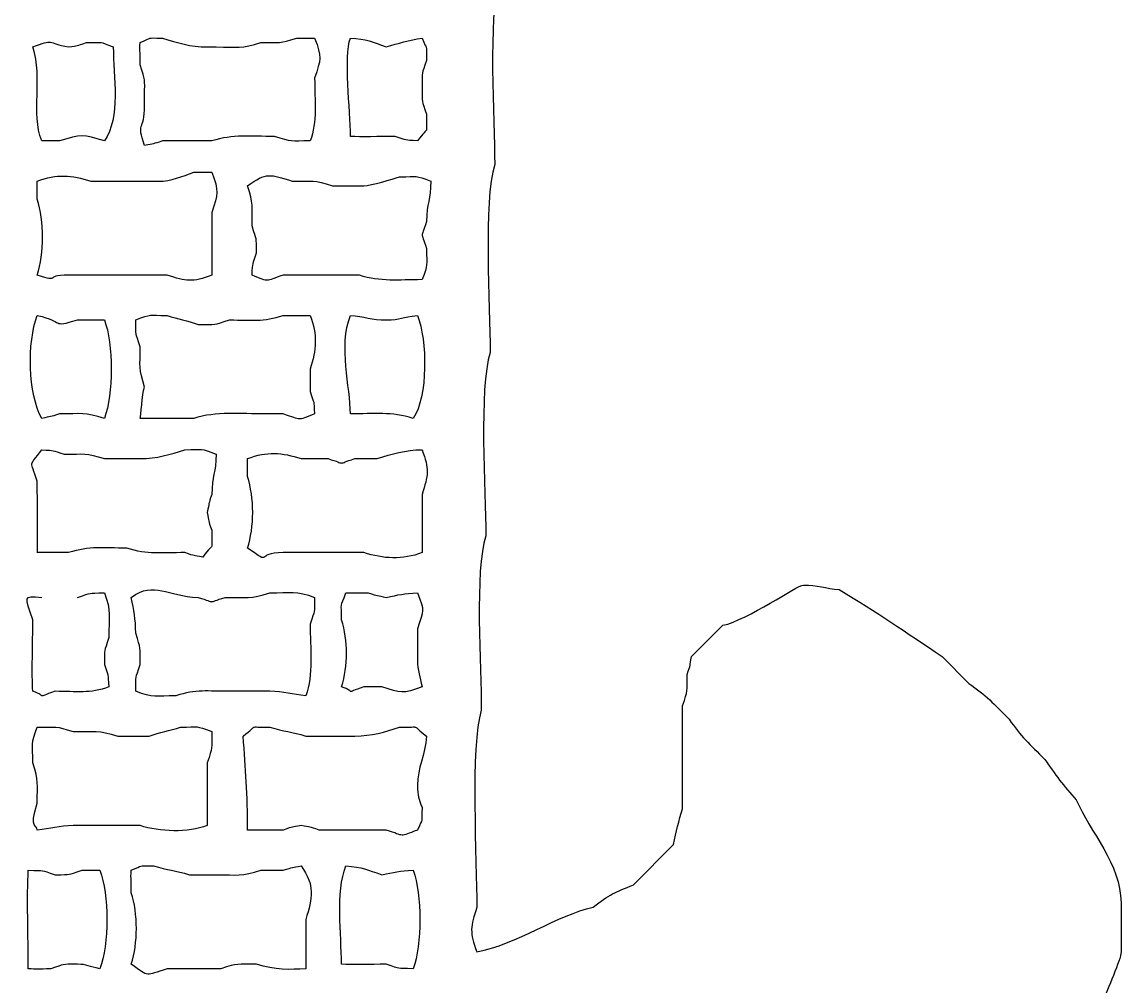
# Model space of a CAD drawing. Extents: x -149 to 150, y -212 to 234.
# Drawn here: x 63.97 to 84.77, y 197.41 to 215.65 of the extents above; entities that cross this region are included whole.
import ezdxf

# ---------------------------------------------------------------- set-up
doc = ezdxf.new("R2010")
doc.units = 0
doc.header["$MEASUREMENT"] = 0
doc.layers.add('EBENE_1', color=7, linetype='CONTINUOUS')

msp = doc.modelspace()

# ---------------------------------------------------------------- linework, layer by layer
at = {"layer": 'EBENE_1', "color": 250}
for points, knots in [([(74.6984, 229.5476), (75.134, 229.2962), (75.1942, 229.3782), (75.7144, 229.3782), (75.7144, 229.3782), (76.0134, 229.2813), (75.8895, 229.3008), (76.2224, 229.2936), (76.2224, 229.2936), (76.5656, 229.1748), (77.2446, 228.9403), (77.5771, 228.8702), (77.5771, 228.8702), (77.8374, 228.6602), (77.7035, 228.7418), (78.0004, 228.6162), (78.0004, 228.6162), (78.2231, 228.3984), (78.2705, 228.3537), (78.5084, 228.1929), (78.5084, 228.1929), (78.6463, 227.9866), (78.664, 227.9679), (78.8471, 227.7696), (78.8471, 227.7696), (78.9175, 227.5105), (78.8858, 227.6007), (79.0164, 227.3462), (79.0164, 227.3462), (79.0164, 227.3462), (79.0164, 226.4149), (79.0164, 226.4149), (79.0164, 226.4149), (78.8366, 226.1488), (78.7518, 226.0656), (78.5084, 225.8222), (78.5084, 225.8222), (78.2835, 225.6876), (78.219, 225.6561), (78.0004, 225.4836), (78.0004, 225.4836), (77.7355, 225.4632), (77.3947, 225.3924), (77.1537, 225.3142), (77.1537, 225.3142), (76.8129, 225.4584), (76.9412, 225.3801), (76.6457, 225.6529), (76.6457, 225.6529), (76.0067, 225.9092), (75.5675, 225.9614), (74.9524, 226.1609), (74.9524, 226.1609), (74.9524, 226.1609), (74.5291, 226.1609), (74.5291, 226.1609), (74.5291, 226.1609), (74.1776, 226.2749), (74.1518, 226.2456), (73.7671, 226.2456), (73.7671, 226.2456), (73.5614, 226.2456), (73.3263, 225.9708), (73.1744, 225.8222), (73.1744, 225.8222), (73.1744, 225.8222), (73.1744, 223.2822), (73.1744, 223.2822), (73.1744, 223.2822), (72.9554, 222.6067), (73.0897, 220.6543), (73.0897, 219.8109), (73.0897, 219.8109), (72.8739, 219.1454), (73.0051, 217.2528), (73.0051, 216.4242), (73.0051, 216.4242), (72.786, 215.7487), (72.9204, 213.7963), (72.9204, 212.9529), (72.9204, 212.9529), (72.6981, 212.2674), (72.8357, 210.2552), (72.8357, 209.3969), (72.8357, 209.3969), (72.6167, 208.7214), (72.7511, 206.769), (72.7511, 205.9256), (72.7511, 205.9256), (72.5385, 205.27), (72.6664, 203.4372), (72.6664, 202.6236), (72.6664, 202.6236), (72.4544, 201.9697), (72.5817, 199.7479), (72.5817, 198.8982), (72.5817, 198.8982), (72.4634, 198.5333), (72.4403, 198.4158), (72.5817, 198.0516), (72.5817, 198.0516), (73.3205, 198.1912), (74.1367, 198.762), (74.7831, 198.8982), (74.7831, 198.8982), (75.085, 199.1365), (75.2063, 199.1857), (75.5451, 199.3216), (75.5451, 199.3216), (75.5451, 199.3216), (76.3071, 200.0836), (76.3071, 200.0836), (76.3071, 200.0836), (76.3527, 200.3253), (76.4023, 200.5323), (76.4764, 200.7609), (76.4764, 200.7609), (76.4764, 200.7609), (76.4764, 202.7082), (76.4764, 202.7082), (76.4764, 202.7082), (76.5781, 203.022), (76.5611, 202.9505), (76.5611, 203.3009), (76.5611, 203.3009), (76.6359, 203.509), (76.6084, 203.4461), (76.6457, 203.6396), (76.6457, 203.6396), (76.6457, 203.6396), (77.2384, 204.2322), (77.2384, 204.2322), (77.2384, 204.2322), (77.7061, 204.3308), (78.6457, 204.9942), (78.7624, 204.9942), (78.7624, 204.9942), (79.0259, 204.9942), (79.1869, 204.929), (79.4397, 204.9096), (79.4397, 204.9096), (80.172, 204.471), (80.6682, 204.1253), (81.3871, 203.6396), (81.3871, 203.6396), (81.3871, 203.6396), (81.8951, 203.1316), (81.8951, 203.1316), (81.8951, 203.1316), (82.2141, 202.916), (82.3706, 202.7407), (82.6571, 202.4542), (82.6571, 202.4542), (82.8727, 202.1352), (83.0479, 201.9787), (83.3344, 201.6922), (83.3344, 201.6922), (83.5163, 201.4231), (83.6951, 201.1815), (83.9271, 200.9302), (83.9271, 200.9302), (84.1816, 200.3283), (84.7737, 199.7091), (84.7737, 198.9829), (84.7737, 198.9829), (84.7737, 198.9829), (84.7737, 198.0516), (84.7737, 198.0516), (84.7737, 198.0516), (84.7737, 197.9082), (84.5062, 197.3257), (84.4351, 197.1202), (84.4351, 197.1202), (84.2518, 196.9213), (84.2352, 196.9023), (84.0964, 196.6969), (84.0964, 196.6969), (84.0964, 196.6969), (83.5037, 196.1042), (83.5037, 196.1042), (83.5037, 196.1042), (83.1543, 195.895), (82.983, 195.8125), (82.6571, 195.5116), (82.6571, 195.5116), (82.3161, 195.4189), (82.5428, 195.5361), (82.2337, 195.2576), (82.2337, 195.2576), (81.9095, 195.1893), (81.1653, 194.9148), (80.8791, 194.7496), (80.8791, 194.7496), (80.6001, 194.7281), (80.3685, 194.6618), (80.1171, 194.5802), (80.1171, 194.5802), (80.1171, 194.5802), (79.7784, 194.5802), (79.7784, 194.5802), (79.7784, 194.5802), (79.5357, 194.4162), (79.3438, 194.2363), (79.1011, 194.0722), (79.1011, 194.0722), (78.817, 193.7943), (78.4815, 193.5209), (78.1697, 193.3102), (78.1697, 193.3102), (77.947, 193.0924), (77.8996, 193.0477), (77.6617, 192.8869), (77.6617, 192.8869), (77.439, 192.669), (77.3916, 192.6243), (77.1537, 192.4636), (77.1537, 192.4636), (76.931, 192.2457), (76.8836, 192.201), (76.6457, 192.0402), (76.6457, 192.0402), (76.423, 191.8224), (76.3756, 191.7777), (76.1377, 191.6169), (76.1377, 191.6169), (75.915, 191.399), (75.8676, 191.3543), (75.6297, 191.1936), (75.6297, 191.1936), (75.407, 190.9757), (75.3596, 190.931), (75.1217, 190.7702), (75.1217, 190.7702), (75.1217, 190.7702), (74.6984, 190.3469), (74.6984, 190.3469), (74.6984, 190.3469), (74.2804, 189.7077), (73.6565, 188.6561), (73.5977, 187.8916), (73.5977, 187.8916), (73.2753, 187.3329), (73.1361, 186.5055), (72.8357, 185.8596), (72.8357, 185.8596), (72.6987, 185.6034), (72.5627, 185.3485), (72.4124, 185.0976), (72.4124, 185.0976), (72.4124, 185.0976), (72.4124, 183.8276), (72.4124, 183.8276), (72.4124, 183.8276), (72.2601, 183.358), (72.3277, 182.7458), (72.3277, 182.2189), (72.3277, 182.2189), (72.3277, 182.2189), (72.3277, 179.9329), (72.3277, 179.9329), (72.3277, 179.9329), (72.3277, 179.9329), (72.3277, 178.9169), (72.3277, 178.9169), (72.3277, 178.9169), (72.4556, 178.5225), (72.4124, 178.2535), (72.4124, 177.8163), (72.4124, 177.8163), (72.521, 177.4815), (72.4971, 177.5077), (72.4971, 177.1389), (72.4971, 177.1389), (72.5752, 176.898), (72.6461, 176.5571), (72.6664, 176.2923), (72.6664, 176.2923), (72.7867, 176.1401), (72.8169, 176.1083), (72.9204, 175.9536), (72.9204, 175.9536), (73.044, 175.9091), (73.1136, 175.8689), (73.2591, 175.8689), (73.2591, 175.8689), (73.2591, 175.8689), (73.3437, 175.8689), (73.3437, 175.8689), (73.3437, 175.8689), (73.5738, 175.8689), (74.1288, 176.048), (74.3597, 176.1229), (74.3597, 176.1229), (74.3597, 176.1229), (74.8677, 176.1229), (74.8677, 176.1229), (74.8677, 176.1229), (75.177, 175.8068), (75.1722, 175.7854), (75.3757, 175.4456), (75.3757, 175.4456), (75.3757, 175.4456), (75.3757, 175.1069), (75.3757, 175.1069), (75.3757, 175.1069), (75.4843, 174.7721), (75.4604, 174.7983), (75.4604, 174.4296), (75.4604, 174.4296), (75.5787, 174.0646), (75.5451, 173.9821), (75.5451, 173.5829), (75.5451, 173.5829), (75.5451, 173.5829), (75.5451, 173.0749), (75.5451, 173.0749), (75.5451, 173.0749), (75.5451, 173.0749), (75.5451, 172.4823), (75.5451, 172.4823), (75.5451, 172.4823), (75.4365, 172.1475), (75.4604, 172.1737), (75.4604, 171.8049), (75.4604, 171.8049), (75.3635, 171.506), (75.383, 171.6298), (75.3757, 171.2969), (75.3757, 171.2969), (75.2766, 171.0105), (75.2787, 170.9762), (75.1217, 170.7043), (75.1217, 170.7043), (74.6665, 170.4415), (74.3239, 170.5349), (73.7671, 170.5349), (73.7671, 170.5349), (73.0984, 170.7517), (71.52, 170.6196), (70.7191, 170.6196)], [0, 0, 0, 0, 0.0116279, 0.0116279, 0.0116279, 0.0116279, 0.0232558, 0.0232558, 0.0232558, 0.0232558, 0.0348837, 0.0348837, 0.0348837, 0.0348837, 0.0465116, 0.0465116, 0.0465116, 0.0465116, 0.0581395, 0.0581395, 0.0581395, 0.0581395, 0.0697674, 0.0697674, 0.0697674, 0.0697674, 0.0813953, 0.0813953, 0.0813953, 0.0813953, 0.0930233, 0.0930233, 0.0930233, 0.0930233, 0.1046512, 0.1046512, 0.1046512, 0.1046512, 0.1162791, 0.1162791, 0.1162791, 0.1162791, 0.127907, 0.127907, 0.127907, 0.127907, 0.1395349, 0.1395349, 0.1395349, 0.1395349, 0.1511628, 0.1511628, 0.1511628, 0.1511628, 0.1627907, 0.1627907, 0.1627907, 0.1627907, 0.1744186, 0.1744186, 0.1744186, 0.1744186, 0.1860465, 0.1860465, 0.1860465, 0.1860465, 0.1976744, 0.1976744, 0.1976744, 0.1976744, 0.2093023, 0.2093023, 0.2093023, 0.2093023, 0.2209302, 0.2209302, 0.2209302, 0.2209302, 0.2325581, 0.2325581, 0.2325581, 0.2325581, 0.244186, 0.244186, 0.244186, 0.244186, 0.255814, 0.255814, 0.255814, 0.255814, 0.2674419, 0.2674419, 0.2674419, 0.2674419, 0.2790698, 0.2790698, 0.2790698, 0.2790698, 0.2906977, 0.2906977, 0.2906977, 0.2906977, 0.3023256, 0.3023256, 0.3023256, 0.3023256, 0.3139535, 0.3139535, 0.3139535, 0.3139535, 0.3255814, 0.3255814, 0.3255814, 0.3255814, 0.3372093, 0.3372093, 0.3372093, 0.3372093, 0.3488372, 0.3488372, 0.3488372, 0.3488372, 0.3604651, 0.3604651, 0.3604651, 0.3604651, 0.372093, 0.372093, 0.372093, 0.372093, 0.3837209, 0.3837209, 0.3837209, 0.3837209, 0.3953488, 0.3953488, 0.3953488, 0.3953488, 0.4069767, 0.4069767, 0.4069767, 0.4069767, 0.4186047, 0.4186047, 0.4186047, 0.4186047, 0.4302326, 0.4302326, 0.4302326, 0.4302326, 0.4418605, 0.4418605, 0.4418605, 0.4418605, 0.4534884, 0.4534884, 0.4534884, 0.4534884, 0.4651163, 0.4651163, 0.4651163, 0.4651163, 0.4767442, 0.4767442, 0.4767442, 0.4767442, 0.4883721, 0.4883721, 0.4883721, 0.4883721, 0.5, 0.5, 0.5, 0.5, 0.5116279, 0.5116279, 0.5116279, 0.5116279, 0.5232558, 0.5232558, 0.5232558, 0.5232558, 0.5348837, 0.5348837, 0.5348837, 0.5348837, 0.5465116, 0.5465116, 0.5465116, 0.5465116, 0.5581395, 0.5581395, 0.5581395, 0.5581395, 0.5697674, 0.5697674, 0.5697674, 0.5697674, 0.5813953, 0.5813953, 0.5813953, 0.5813953, 0.5930233, 0.5930233, 0.5930233, 0.5930233, 0.6046512, 0.6046512, 0.6046512, 0.6046512, 0.6162791, 0.6162791, 0.6162791, 0.6162791, 0.627907, 0.627907, 0.627907, 0.627907, 0.6395349, 0.6395349, 0.6395349, 0.6395349, 0.6511628, 0.6511628, 0.6511628, 0.6511628, 0.6627907, 0.6627907, 0.6627907, 0.6627907, 0.6744186, 0.6744186, 0.6744186, 0.6744186, 0.6860465, 0.6860465, 0.6860465, 0.6860465, 0.6976744, 0.6976744, 0.6976744, 0.6976744, 0.7093023, 0.7093023, 0.7093023, 0.7093023, 0.7209302, 0.7209302, 0.7209302, 0.7209302, 0.7325581, 0.7325581, 0.7325581, 0.7325581, 0.744186, 0.744186, 0.744186, 0.744186, 0.755814, 0.755814, 0.755814, 0.755814, 0.7674419, 0.7674419, 0.7674419, 0.7674419, 0.7790698, 0.7790698, 0.7790698, 0.7790698, 0.7906977, 0.7906977, 0.7906977, 0.7906977, 0.8023256, 0.8023256, 0.8023256, 0.8023256, 0.8139535, 0.8139535, 0.8139535, 0.8139535, 0.8255814, 0.8255814, 0.8255814, 0.8255814, 0.8372093, 0.8372093, 0.8372093, 0.8372093, 0.8488372, 0.8488372, 0.8488372, 0.8488372, 0.8604651, 0.8604651, 0.8604651, 0.8604651, 0.872093, 0.872093, 0.872093, 0.872093, 0.8837209, 0.8837209, 0.8837209, 0.8837209, 0.8953488, 0.8953488, 0.8953488, 0.8953488, 0.9069767, 0.9069767, 0.9069767, 0.9069767, 0.9186047, 0.9186047, 0.9186047, 0.9186047, 0.9302326, 0.9302326, 0.9302326, 0.9302326, 0.9418605, 0.9418605, 0.9418605, 0.9418605, 0.9534884, 0.9534884, 0.9534884, 0.9534884, 0.9651163, 0.9651163, 0.9651163, 0.9651163, 0.9767442, 0.9767442, 0.9767442, 0.9767442, 1, 1, 1, 1]), ([(64.3479, 213.3974), (64.3479, 213.3974), (64.6866, 213.3974), (64.6866, 213.3974), (64.6866, 213.3974), (65.0804, 213.5251), (65.1394, 213.5251), (65.5332, 213.3974), (65.5332, 213.3974), (65.8448, 213.8346), (65.7026, 214.6178), (65.7026, 215.1754), (65.7026, 215.1754), (65.4129, 215.2878), (65.5426, 215.26), (65.1946, 215.26), (65.1946, 215.26), (64.9865, 215.1852), (65.0494, 215.2128), (64.8559, 215.1754), (64.8559, 215.1754), (64.4364, 215.2546), (64.5896, 215.3349), (64.1786, 215.1754), (64.1786, 215.1754), (64.375, 214.5697), (64.138, 213.938), (64.3479, 213.3974)], [0, 0, 0, 0, 0.125, 0.125, 0.125, 0.125, 0.25, 0.25, 0.25, 0.25, 0.375, 0.375, 0.375, 0.375, 0.5, 0.5, 0.5, 0.5, 0.625, 0.625, 0.625, 0.625, 0.75, 0.75, 0.75, 0.75, 1, 1, 1, 1]), ([(66.2106, 214.8367), (66.3123, 214.5229), (66.2952, 214.5944), (66.2952, 214.244), (66.2952, 214.244), (66.2952, 214.244), (66.2952, 214.0747), (66.2952, 214.0747), (66.2952, 214.0747), (66.2952, 213.5564), (66.1285, 213.7678), (66.2952, 213.3127), (66.2952, 213.3127), (66.4771, 213.3508), (66.4409, 213.3334), (66.6339, 213.3974), (66.6339, 213.3974), (66.6339, 213.3974), (67.5652, 213.3974), (67.5652, 213.3974), (67.5652, 213.3974), (67.9673, 213.5277), (68.3016, 213.482), (68.7506, 213.482), (68.7506, 213.482), (69.0853, 213.3735), (69.0592, 213.3974), (69.4279, 213.3974), (69.4279, 213.3974), (69.5666, 213.7547), (69.5126, 214.1657), (69.5126, 214.5827), (69.5126, 214.5827), (69.6309, 214.9477), (69.6533, 214.9821), (69.5126, 215.3447), (69.5126, 215.3447), (69.5126, 215.3447), (69.1739, 215.3447), (69.1739, 215.3447), (69.1739, 215.3447), (68.8391, 215.2362), (68.8653, 215.26), (68.4966, 215.26), (68.4966, 215.26), (68.1316, 215.1417), (68.0491, 215.1754), (67.6499, 215.1754), (67.6499, 215.1754), (67.6499, 215.1754), (67.4806, 215.1754), (67.4806, 215.1754), (67.4806, 215.1754), (67.164, 215.1754), (66.9107, 215.255), (66.6339, 215.3447), (66.6339, 215.3447), (66.2936, 215.3447), (66.4664, 215.3594), (66.2106, 215.26), (66.2106, 215.26), (66.198, 215.0678), (66.2162, 215.0762), (66.2106, 214.8367)], [0, 0, 0, 0, 0.0588235, 0.0588235, 0.0588235, 0.0588235, 0.1176471, 0.1176471, 0.1176471, 0.1176471, 0.1764706, 0.1764706, 0.1764706, 0.1764706, 0.2352941, 0.2352941, 0.2352941, 0.2352941, 0.2941176, 0.2941176, 0.2941176, 0.2941176, 0.3529412, 0.3529412, 0.3529412, 0.3529412, 0.4117647, 0.4117647, 0.4117647, 0.4117647, 0.4705882, 0.4705882, 0.4705882, 0.4705882, 0.5294118, 0.5294118, 0.5294118, 0.5294118, 0.5882353, 0.5882353, 0.5882353, 0.5882353, 0.6470588, 0.6470588, 0.6470588, 0.6470588, 0.7058824, 0.7058824, 0.7058824, 0.7058824, 0.7647059, 0.7647059, 0.7647059, 0.7647059, 0.8235294, 0.8235294, 0.8235294, 0.8235294, 0.8823529, 0.8823529, 0.8823529, 0.8823529, 1, 1, 1, 1]), ([(70.1899, 213.482), (70.3858, 213.4695), (70.7386, 213.482), (71.0366, 213.482), (71.0366, 213.482), (71.2851, 213.3997), (71.1923, 213.4179), (71.4599, 213.3974), (71.4599, 213.3974), (71.692, 213.7231), (71.6193, 213.4506), (71.6292, 213.9054), (71.6292, 213.9054), (71.5385, 214.1853), (71.5446, 214.0938), (71.5446, 214.4134), (71.5446, 214.4134), (71.5446, 214.7329), (71.5385, 214.6414), (71.6292, 214.9214), (71.6292, 214.9214), (71.6292, 215.2616), (71.6439, 215.0889), (71.5446, 215.3447), (71.5446, 215.3447), (71.3029, 215.299), (71.0958, 215.2495), (70.8672, 215.1754), (70.8672, 215.1754), (70.6086, 215.2814), (70.4882, 215.3218), (70.1899, 215.3447), (70.1899, 215.3447), (70.058, 214.9847), (70.1899, 213.9924), (70.1899, 213.482)], [0, 0, 0, 0, 0.1, 0.1, 0.1, 0.1, 0.2, 0.2, 0.2, 0.2, 0.3, 0.3, 0.3, 0.3, 0.4, 0.4, 0.4, 0.4, 0.5, 0.5, 0.5, 0.5, 0.6, 0.6, 0.6, 0.6, 0.7, 0.7, 0.7, 0.7, 0.8, 0.8, 0.8, 0.8, 1, 1, 1, 1]), ([(64.2632, 210.8574), (64.7348, 210.7105), (64.3492, 210.8574), (64.8559, 210.8574), (64.8559, 210.8574), (64.8559, 210.8574), (66.1259, 210.8574), (66.1259, 210.8574), (66.1259, 210.8574), (66.1259, 210.8574), (66.7186, 210.8574), (66.7186, 210.8574), (66.7186, 210.8574), (67.0835, 210.739), (67.201, 210.716), (67.5652, 210.8574), (67.5652, 210.8574), (67.5652, 210.8574), (67.5652, 212.0427), (67.5652, 212.0427), (67.5652, 212.0427), (67.6836, 212.4077), (67.706, 212.4421), (67.5652, 212.8047), (67.5652, 212.8047), (67.5652, 212.8047), (67.2266, 212.8047), (67.2266, 212.8047), (67.2266, 212.8047), (67.0004, 212.7264), (66.8102, 212.6354), (66.5492, 212.6354), (66.5492, 212.6354), (66.5492, 212.6354), (66.0412, 212.6354), (66.0412, 212.6354), (66.0412, 212.6354), (66.0412, 212.6354), (65.2792, 212.6354), (65.2792, 212.6354), (65.2792, 212.6354), (64.9136, 212.7539), (64.6289, 212.7773), (64.2632, 212.6354), (64.2632, 212.6354), (64.2632, 212.6354), (64.2632, 212.2967), (64.2632, 212.2967), (64.2632, 212.2967), (64.3975, 211.8826), (64.3975, 211.2714), (64.2632, 210.8574)], [0, 0, 0, 0, 0.0714286, 0.0714286, 0.0714286, 0.0714286, 0.1428571, 0.1428571, 0.1428571, 0.1428571, 0.2142857, 0.2142857, 0.2142857, 0.2142857, 0.2857143, 0.2857143, 0.2857143, 0.2857143, 0.3571429, 0.3571429, 0.3571429, 0.3571429, 0.4285714, 0.4285714, 0.4285714, 0.4285714, 0.5, 0.5, 0.5, 0.5, 0.5714286, 0.5714286, 0.5714286, 0.5714286, 0.6428571, 0.6428571, 0.6428571, 0.6428571, 0.7142857, 0.7142857, 0.7142857, 0.7142857, 0.7857143, 0.7857143, 0.7857143, 0.7857143, 0.8571429, 0.8571429, 0.8571429, 0.8571429, 1, 1, 1, 1]), ([(68.3272, 211.7887), (68.4242, 211.4897), (68.4046, 211.6136), (68.4119, 211.2807), (68.4119, 211.2807), (68.3295, 211.0322), (68.3478, 211.125), (68.3272, 210.8574), (68.3272, 210.8574), (68.6829, 210.7193), (68.5529, 210.7384), (68.9199, 210.8574), (68.9199, 210.8574), (68.9199, 210.8574), (69.2586, 210.8574), (69.2586, 210.8574), (69.2586, 210.8574), (69.2586, 210.8574), (69.3432, 210.8574), (69.3432, 210.8574), (69.3432, 210.8574), (69.3432, 210.8574), (70.3592, 210.8574), (70.3592, 210.8574), (70.3592, 210.8574), (70.7613, 210.727), (71.0956, 210.7727), (71.5446, 210.7727), (71.5446, 210.7727), (71.6652, 211.0835), (71.6292, 211.0077), (71.6292, 211.3654), (71.6292, 211.3654), (71.5187, 211.7309), (71.5187, 211.5078), (71.6292, 211.8734), (71.6292, 211.8734), (71.637, 212.2283), (71.7062, 212.2805), (71.7139, 212.6354), (71.7139, 212.6354), (71.4031, 212.756), (71.4789, 212.72), (71.1212, 212.72), (71.1212, 212.72), (70.9847, 212.6758), (70.5785, 212.5507), (70.4439, 212.5507), (70.4439, 212.5507), (70.4439, 212.5507), (69.8512, 212.5507), (69.8512, 212.5507), (69.8512, 212.5507), (69.4998, 212.6647), (69.474, 212.6354), (69.0892, 212.6354), (69.0892, 212.6354), (68.6758, 212.7694), (68.6007, 212.8058), (68.2426, 212.5507), (68.2426, 212.5507), (68.3565, 212.1993), (68.3272, 212.1734), (68.3272, 211.7887)], [0, 0, 0, 0, 0.0588235, 0.0588235, 0.0588235, 0.0588235, 0.1176471, 0.1176471, 0.1176471, 0.1176471, 0.1764706, 0.1764706, 0.1764706, 0.1764706, 0.2352941, 0.2352941, 0.2352941, 0.2352941, 0.2941176, 0.2941176, 0.2941176, 0.2941176, 0.3529412, 0.3529412, 0.3529412, 0.3529412, 0.4117647, 0.4117647, 0.4117647, 0.4117647, 0.4705882, 0.4705882, 0.4705882, 0.4705882, 0.5294118, 0.5294118, 0.5294118, 0.5294118, 0.5882353, 0.5882353, 0.5882353, 0.5882353, 0.6470588, 0.6470588, 0.6470588, 0.6470588, 0.7058824, 0.7058824, 0.7058824, 0.7058824, 0.7647059, 0.7647059, 0.7647059, 0.7647059, 0.8235294, 0.8235294, 0.8235294, 0.8235294, 0.8823529, 0.8823529, 0.8823529, 0.8823529, 1, 1, 1, 1]), ([(64.3479, 208.148), (64.5298, 208.1862), (64.4935, 208.1687), (64.6866, 208.2327), (64.6866, 208.2327), (65.0858, 208.2327), (65.1683, 208.2664), (65.5332, 208.148), (65.5332, 208.148), (65.7074, 208.5967), (65.7074, 209.5621), (65.5332, 210.0107), (65.5332, 210.0107), (65.5332, 210.0107), (65.0252, 210.0107), (65.0252, 210.0107), (65.0252, 210.0107), (64.5135, 209.8559), (64.7909, 209.9842), (64.2632, 210.0954), (64.2632, 210.0954), (64.0688, 209.5945), (64.0888, 208.5991), (64.3479, 208.148)], [0, 0, 0, 0, 0.1428571, 0.1428571, 0.1428571, 0.1428571, 0.2857143, 0.2857143, 0.2857143, 0.2857143, 0.4285714, 0.4285714, 0.4285714, 0.4285714, 0.5714286, 0.5714286, 0.5714286, 0.5714286, 0.7142857, 0.7142857, 0.7142857, 0.7142857, 1, 1, 1, 1]), ([(66.2106, 208.148), (66.2106, 208.148), (67.2266, 208.148), (67.2266, 208.148), (67.2266, 208.148), (67.6417, 208.2826), (68.1099, 208.2327), (68.5812, 208.2327), (68.5812, 208.2327), (68.5812, 208.2327), (68.9199, 208.2327), (68.9199, 208.2327), (68.9199, 208.2327), (69.2869, 208.1137), (69.1569, 208.0946), (69.5126, 208.2327), (69.5126, 208.2327), (69.4897, 208.5234), (69.5157, 208.3853), (69.4279, 208.656), (69.4279, 208.656), (69.4279, 208.656), (69.4279, 209.0794), (69.4279, 209.0794), (69.4279, 209.0794), (69.5465, 209.4451), (69.5699, 209.7297), (69.4279, 210.0954), (69.4279, 210.0954), (69.4279, 210.0954), (68.9199, 210.0954), (68.9199, 210.0954), (68.9199, 210.0954), (68.5339, 209.9702), (68.3291, 210.0107), (67.9039, 210.0107), (67.9039, 210.0107), (67.5901, 209.909), (67.6616, 209.926), (67.3112, 209.926), (67.3112, 209.926), (67.1006, 209.9944), (66.9293, 210.0271), (66.7186, 210.0954), (66.7186, 210.0954), (66.3609, 210.0954), (66.4367, 210.1313), (66.1259, 210.0107), (66.1259, 210.0107), (66.1332, 209.6778), (66.1136, 209.8017), (66.2106, 209.5027), (66.2106, 209.5027), (66.2106, 209.118), (66.1813, 209.0921), (66.2952, 208.7407), (66.2952, 208.7407), (66.241, 208.6009), (66.2292, 208.1831), (66.2106, 208.148)], [0, 0, 0, 0, 0.0625, 0.0625, 0.0625, 0.0625, 0.125, 0.125, 0.125, 0.125, 0.1875, 0.1875, 0.1875, 0.1875, 0.25, 0.25, 0.25, 0.25, 0.3125, 0.3125, 0.3125, 0.3125, 0.375, 0.375, 0.375, 0.375, 0.4375, 0.4375, 0.4375, 0.4375, 0.5, 0.5, 0.5, 0.5, 0.5625, 0.5625, 0.5625, 0.5625, 0.625, 0.625, 0.625, 0.625, 0.6875, 0.6875, 0.6875, 0.6875, 0.75, 0.75, 0.75, 0.75, 0.8125, 0.8125, 0.8125, 0.8125, 0.875, 0.875, 0.875, 0.875, 1, 1, 1, 1]), ([(70.1899, 208.2327), (70.6389, 208.2327), (70.9732, 208.2784), (71.3752, 208.148), (71.3752, 208.148), (71.665, 208.5547), (71.6401, 209.6312), (71.4599, 210.0954), (71.4599, 210.0954), (71.153, 210.0718), (71.1536, 210.0107), (70.8672, 210.0107), (70.8672, 210.0107), (70.6037, 210.0107), (70.4428, 210.0759), (70.1899, 210.0954), (70.1899, 210.0954), (69.9596, 209.5021), (70.1899, 208.7455), (70.1899, 208.2327)], [0, 0, 0, 0, 0.1666667, 0.1666667, 0.1666667, 0.1666667, 0.3333333, 0.3333333, 0.3333333, 0.3333333, 0.5, 0.5, 0.5, 0.5, 0.6666667, 0.6666667, 0.6666667, 0.6666667, 1, 1, 1, 1]), ([(64.2632, 205.608), (64.2632, 205.608), (64.8559, 205.608), (64.8559, 205.608), (64.8559, 205.608), (65.2504, 205.7359), (65.5193, 205.6927), (65.9566, 205.6927), (65.9566, 205.6927), (66.351, 205.5648), (66.62, 205.608), (67.0572, 205.608), (67.0572, 205.608), (67.2653, 205.5332), (67.2024, 205.5608), (67.3959, 205.5234), (67.3959, 205.5234), (67.628, 205.8491), (67.5553, 205.5766), (67.5652, 206.0314), (67.5652, 206.0314), (67.4904, 206.2395), (67.518, 206.1765), (67.4806, 206.37), (67.4806, 206.37), (67.5187, 206.5519), (67.5012, 206.5157), (67.5652, 206.7087), (67.5652, 206.7087), (67.573, 207.0636), (67.6422, 207.1158), (67.6499, 207.4707), (67.6499, 207.4707), (67.3391, 207.5913), (67.4149, 207.5554), (67.0572, 207.5554), (67.0572, 207.5554), (66.7805, 207.4656), (66.5271, 207.386), (66.2106, 207.386), (66.2106, 207.386), (66.2106, 207.386), (65.5332, 207.386), (65.5332, 207.386), (65.5332, 207.386), (65.1818, 207.5), (65.156, 207.4707), (64.7712, 207.4707), (64.7712, 207.4707), (64.5227, 207.5531), (64.6155, 207.5348), (64.3479, 207.5554), (64.3479, 207.5554), (64.1031, 207.2117), (64.1266, 207.3842), (64.2632, 206.9627), (64.2632, 206.9627), (64.2632, 206.7516), (64.2726, 205.6257), (64.2632, 205.608)], [0, 0, 0, 0, 0.0625, 0.0625, 0.0625, 0.0625, 0.125, 0.125, 0.125, 0.125, 0.1875, 0.1875, 0.1875, 0.1875, 0.25, 0.25, 0.25, 0.25, 0.3125, 0.3125, 0.3125, 0.3125, 0.375, 0.375, 0.375, 0.375, 0.4375, 0.4375, 0.4375, 0.4375, 0.5, 0.5, 0.5, 0.5, 0.5625, 0.5625, 0.5625, 0.5625, 0.625, 0.625, 0.625, 0.625, 0.6875, 0.6875, 0.6875, 0.6875, 0.75, 0.75, 0.75, 0.75, 0.8125, 0.8125, 0.8125, 0.8125, 0.875, 0.875, 0.875, 0.875, 1, 1, 1, 1]), ([(68.2426, 205.6927), (68.7487, 205.3432), (68.3471, 205.608), (68.9199, 205.608), (68.9199, 205.608), (68.9199, 205.608), (69.5972, 205.608), (69.5972, 205.608), (69.5972, 205.608), (69.5972, 205.608), (70.4439, 205.608), (70.4439, 205.608), (70.4439, 205.608), (70.8101, 205.4893), (71.1786, 205.466), (71.5446, 205.608), (71.5446, 205.608), (71.5446, 205.608), (71.5446, 206.7087), (71.5446, 206.7087), (71.5446, 206.7087), (71.6629, 207.0737), (71.686, 207.1911), (71.5446, 207.5554), (71.5446, 207.5554), (71.2265, 207.5484), (70.9772, 207.4766), (70.6979, 207.386), (70.6979, 207.386), (70.6979, 207.386), (70.2746, 207.386), (70.2746, 207.386), (70.2746, 207.386), (69.909, 207.2755), (70.1321, 207.2755), (69.7666, 207.386), (69.7666, 207.386), (69.7666, 207.386), (69.2586, 207.386), (69.2586, 207.386), (69.2586, 207.386), (68.8929, 207.5046), (68.6082, 207.528), (68.2426, 207.386), (68.2426, 207.386), (68.2426, 207.386), (68.2426, 207.0474), (68.2426, 207.0474), (68.2426, 207.0474), (68.3722, 206.6475), (68.3722, 206.0926), (68.2426, 205.6927)], [0, 0, 0, 0, 0.0714286, 0.0714286, 0.0714286, 0.0714286, 0.1428571, 0.1428571, 0.1428571, 0.1428571, 0.2142857, 0.2142857, 0.2142857, 0.2142857, 0.2857143, 0.2857143, 0.2857143, 0.2857143, 0.3571429, 0.3571429, 0.3571429, 0.3571429, 0.4285714, 0.4285714, 0.4285714, 0.4285714, 0.5, 0.5, 0.5, 0.5, 0.5714286, 0.5714286, 0.5714286, 0.5714286, 0.6428571, 0.6428571, 0.6428571, 0.6428571, 0.7142857, 0.7142857, 0.7142857, 0.7142857, 0.7857143, 0.7857143, 0.7857143, 0.7857143, 0.8571429, 0.8571429, 0.8571429, 0.8571429, 1, 1, 1, 1]), ([(66.1259, 204.084), (66.2276, 203.7703), (66.2106, 203.8418), (66.2106, 203.4914), (66.2106, 203.4914), (66.1136, 203.1924), (66.1332, 203.3163), (66.1259, 202.9834), (66.1259, 202.9834), (66.4594, 202.8539), (66.5126, 202.8987), (66.8879, 202.8987), (66.8879, 202.8987), (67.2739, 203.0239), (67.4787, 202.9834), (67.9039, 202.9834), (67.9039, 202.9834), (67.9039, 202.9834), (68.6659, 202.9834), (68.6659, 202.9834), (68.6659, 202.9834), (68.9294, 202.9834), (69.0904, 202.9181), (69.3432, 202.8987), (69.3432, 202.8987), (69.4931, 203.2849), (69.4279, 203.81), (69.4279, 204.2534), (69.4279, 204.2534), (69.5248, 204.5523), (69.5053, 204.4285), (69.5126, 204.7614), (69.5126, 204.7614), (69.1722, 204.8935), (69.0497, 204.846), (68.6659, 204.846), (68.6659, 204.846), (68.3009, 204.7277), (68.2184, 204.7614), (67.8192, 204.7614), (67.8192, 204.7614), (67.4537, 204.6508), (67.6768, 204.6508), (67.3112, 204.7614), (67.3112, 204.7614), (66.7091, 204.7745), (66.4932, 205.0834), (66.0412, 204.7614), (66.0412, 204.7614), (66.0925, 204.5167), (66.1259, 204.3577), (66.1259, 204.084)], [0, 0, 0, 0, 0.0714286, 0.0714286, 0.0714286, 0.0714286, 0.1428571, 0.1428571, 0.1428571, 0.1428571, 0.2142857, 0.2142857, 0.2142857, 0.2142857, 0.2857143, 0.2857143, 0.2857143, 0.2857143, 0.3571429, 0.3571429, 0.3571429, 0.3571429, 0.4285714, 0.4285714, 0.4285714, 0.4285714, 0.5, 0.5, 0.5, 0.5, 0.5714286, 0.5714286, 0.5714286, 0.5714286, 0.6428571, 0.6428571, 0.6428571, 0.6428571, 0.7142857, 0.7142857, 0.7142857, 0.7142857, 0.7857143, 0.7857143, 0.7857143, 0.7857143, 0.8571429, 0.8571429, 0.8571429, 0.8571429, 1, 1, 1, 1]), ([(65.0252, 204.7614), (65.3242, 204.8583), (65.2003, 204.8388), (65.5332, 204.846), (65.5332, 204.846), (65.6654, 204.5056), (65.6179, 204.3831), (65.6179, 203.9994), (65.6179, 203.9994), (65.521, 203.7004), (65.5405, 203.8243), (65.5332, 203.4914), (65.5332, 203.4914), (65.6156, 203.2429), (65.5973, 203.3356), (65.6179, 203.068), (65.6179, 203.068), (65.2676, 202.9321), (65.0024, 202.9834), (64.6019, 202.9834), (64.6019, 202.9834), (64.1908, 202.8471), (64.4906, 202.8862), (64.1786, 202.9834), (64.1786, 202.9834), (64.1574, 203.3147), (64.1786, 203.8957), (64.1786, 204.338), (64.1786, 204.338), (64.0373, 204.7737), (63.9739, 204.8031), (64.3479, 204.7614)], [0, 0, 0, 0, 0.1111111, 0.1111111, 0.1111111, 0.1111111, 0.2222222, 0.2222222, 0.2222222, 0.2222222, 0.3333333, 0.3333333, 0.3333333, 0.3333333, 0.4444444, 0.4444444, 0.4444444, 0.4444444, 0.5555556, 0.5555556, 0.5555556, 0.5555556, 0.6666667, 0.6666667, 0.6666667, 0.6666667, 0.7777778, 0.7777778, 0.7777778, 0.7777778, 1, 1, 1, 1]), ([(70.0206, 203.068), (70.3345, 202.9681), (70.0355, 202.9327), (70.4439, 203.068), (70.4439, 203.068), (70.4439, 203.068), (70.7826, 203.068), (70.7826, 203.068), (70.7826, 203.068), (71.1475, 202.9497), (71.1819, 202.9273), (71.5446, 203.068), (71.5446, 203.068), (71.5091, 203.2557), (71.4599, 203.373), (71.4599, 203.576), (71.4599, 203.576), (71.4599, 203.576), (71.4599, 203.7454), (71.4599, 203.7454), (71.4599, 203.7454), (71.4599, 203.7454), (71.4599, 204.1687), (71.4599, 204.1687), (71.4599, 204.1687), (71.5784, 204.5341), (71.5995, 204.4863), (71.4599, 204.846), (71.4599, 204.846), (71.196, 204.8403), (71.1057, 204.8064), (70.8672, 204.7614), (70.8672, 204.7614), (70.6854, 204.7995), (70.7216, 204.7821), (70.5286, 204.846), (70.5286, 204.846), (70.5286, 204.846), (70.1052, 204.846), (70.1052, 204.846), (70.1052, 204.846), (69.9928, 204.5564), (70.0206, 204.6861), (70.0206, 204.338), (70.0206, 204.338), (70.15, 203.9388), (70.15, 203.4673), (70.0206, 203.068)], [0, 0, 0, 0, 0.0769231, 0.0769231, 0.0769231, 0.0769231, 0.1538462, 0.1538462, 0.1538462, 0.1538462, 0.2307692, 0.2307692, 0.2307692, 0.2307692, 0.3076923, 0.3076923, 0.3076923, 0.3076923, 0.3846154, 0.3846154, 0.3846154, 0.3846154, 0.4615385, 0.4615385, 0.4615385, 0.4615385, 0.5384615, 0.5384615, 0.5384615, 0.5384615, 0.6153846, 0.6153846, 0.6153846, 0.6153846, 0.6923077, 0.6923077, 0.6923077, 0.6923077, 0.7692308, 0.7692308, 0.7692308, 0.7692308, 0.8461538, 0.8461538, 0.8461538, 0.8461538, 1, 1, 1, 1]), ([(64.2632, 200.3587), (64.5161, 200.3781), (64.6771, 200.4434), (64.9406, 200.4434), (64.9406, 200.4434), (64.9406, 200.4434), (65.1946, 200.4434), (65.1946, 200.4434), (65.1946, 200.4434), (65.1946, 200.4434), (66.2106, 200.4434), (66.2106, 200.4434), (66.2106, 200.4434), (66.5783, 200.3241), (67.1143, 200.3012), (67.4806, 200.4434), (67.4806, 200.4434), (67.4806, 200.4434), (67.4806, 201.6287), (67.4806, 201.6287), (67.4806, 201.6287), (67.5823, 201.9425), (67.5652, 201.871), (67.5652, 202.2214), (67.5652, 202.2214), (67.2545, 202.342), (67.3302, 202.306), (66.9726, 202.306), (66.9726, 202.306), (66.7619, 202.2377), (66.5906, 202.205), (66.3799, 202.1367), (66.3799, 202.1367), (66.3799, 202.1367), (65.7872, 202.1367), (65.7872, 202.1367), (65.7872, 202.1367), (65.4223, 202.255), (65.3398, 202.2214), (64.9406, 202.2214), (64.9406, 202.2214), (64.6058, 202.3299), (64.632, 202.306), (64.2632, 202.306), (64.2632, 202.306), (64.1374, 201.9819), (64.1786, 201.9953), (64.1786, 201.6287), (64.1786, 201.6287), (64.2925, 201.2773), (64.2632, 201.2514), (64.2632, 200.8667), (64.2632, 200.8667), (64.096, 200.351), (64.2673, 200.4728), (64.2632, 200.3587)], [0, 0, 0, 0, 0.0666667, 0.0666667, 0.0666667, 0.0666667, 0.1333333, 0.1333333, 0.1333333, 0.1333333, 0.2, 0.2, 0.2, 0.2, 0.2666667, 0.2666667, 0.2666667, 0.2666667, 0.3333333, 0.3333333, 0.3333333, 0.3333333, 0.4, 0.4, 0.4, 0.4, 0.4666667, 0.4666667, 0.4666667, 0.4666667, 0.5333333, 0.5333333, 0.5333333, 0.5333333, 0.6, 0.6, 0.6, 0.6, 0.6666667, 0.6666667, 0.6666667, 0.6666667, 0.7333333, 0.7333333, 0.7333333, 0.7333333, 0.8, 0.8, 0.8, 0.8, 0.8666667, 0.8666667, 0.8666667, 0.8666667, 1, 1, 1, 1]), ([(68.2426, 200.3587), (68.4163, 200.3476), (68.6549, 200.3587), (68.9199, 200.3587), (68.9199, 200.3587), (69.128, 200.4336), (69.0651, 200.406), (69.2586, 200.4434), (69.2586, 200.4434), (69.4405, 200.4053), (69.4042, 200.4227), (69.5972, 200.3587), (69.5972, 200.3587), (69.5972, 200.3587), (70.8672, 200.3587), (70.8672, 200.3587), (70.8672, 200.3587), (71.2342, 200.2397), (71.1042, 200.2206), (71.4599, 200.3587), (71.4599, 200.3587), (71.5672, 200.629), (71.5371, 200.4396), (71.5446, 200.782), (71.5446, 200.782), (71.4832, 200.9672), (71.4599, 200.99), (71.4599, 201.2054), (71.4599, 201.2054), (71.4599, 201.5331), (71.6014, 201.7739), (71.6292, 202.1367), (71.6292, 202.1367), (71.3035, 202.3688), (71.576, 202.2961), (71.1212, 202.306), (71.1212, 202.306), (70.8445, 202.2163), (70.5911, 202.1367), (70.2746, 202.1367), (70.2746, 202.1367), (70.2746, 202.1367), (69.6819, 202.1367), (69.6819, 202.1367), (69.6819, 202.1367), (69.6819, 202.1367), (69.3432, 202.1367), (69.3432, 202.1367), (69.3432, 202.1367), (69.0803, 202.222), (68.9289, 202.2208), (68.6659, 202.306), (68.6659, 202.306), (68.2111, 202.2961), (68.4836, 202.3688), (68.1579, 202.1367), (68.1579, 202.1367), (68.2077, 201.5024), (68.2426, 201.0462), (68.2426, 200.3587)], [0, 0, 0, 0, 0.0625, 0.0625, 0.0625, 0.0625, 0.125, 0.125, 0.125, 0.125, 0.1875, 0.1875, 0.1875, 0.1875, 0.25, 0.25, 0.25, 0.25, 0.3125, 0.3125, 0.3125, 0.3125, 0.375, 0.375, 0.375, 0.375, 0.4375, 0.4375, 0.4375, 0.4375, 0.5, 0.5, 0.5, 0.5, 0.5625, 0.5625, 0.5625, 0.5625, 0.625, 0.625, 0.625, 0.625, 0.6875, 0.6875, 0.6875, 0.6875, 0.75, 0.75, 0.75, 0.75, 0.8125, 0.8125, 0.8125, 0.8125, 0.875, 0.875, 0.875, 0.875, 1, 1, 1, 1]), ([(66.0412, 199.1734), (66.1709, 198.7735), (66.1709, 198.2186), (66.0412, 197.8187), (66.0412, 197.8187), (66.3901, 197.5702), (66.2982, 197.5977), (66.7186, 197.734), (66.7186, 197.734), (66.7186, 197.734), (67.7346, 197.734), (67.7346, 197.734), (67.7346, 197.734), (68.0693, 197.8426), (68.0432, 197.8187), (68.4119, 197.8187), (68.4119, 197.8187), (68.7635, 197.7047), (69.0512, 197.7154), (69.3432, 197.734), (69.3432, 197.734), (69.3432, 197.734), (69.3432, 198.6654), (69.3432, 198.6654), (69.3432, 198.6654), (69.4762, 199.0753), (69.5169, 199.3188), (69.2586, 199.6814), (69.2586, 199.6814), (69.0767, 199.6433), (69.1129, 199.6607), (68.9199, 199.5967), (68.9199, 199.5967), (68.9199, 199.5967), (68.4966, 199.5967), (68.4966, 199.5967), (68.4966, 199.5967), (68.1316, 199.4784), (68.0491, 199.512), (67.6499, 199.512), (67.6499, 199.512), (67.6499, 199.512), (67.4806, 199.512), (67.4806, 199.512), (67.4806, 199.512), (67.4806, 199.512), (67.1419, 199.512), (67.1419, 199.512), (67.1419, 199.512), (66.8789, 199.5973), (66.7275, 199.5961), (66.4646, 199.6814), (66.4646, 199.6814), (66.1243, 199.6814), (66.2971, 199.696), (66.0412, 199.5967), (66.0412, 199.5967), (66.0287, 199.4044), (66.0469, 199.4129), (66.0412, 199.1734)], [0, 0, 0, 0, 0.0625, 0.0625, 0.0625, 0.0625, 0.125, 0.125, 0.125, 0.125, 0.1875, 0.1875, 0.1875, 0.1875, 0.25, 0.25, 0.25, 0.25, 0.3125, 0.3125, 0.3125, 0.3125, 0.375, 0.375, 0.375, 0.375, 0.4375, 0.4375, 0.4375, 0.4375, 0.5, 0.5, 0.5, 0.5, 0.5625, 0.5625, 0.5625, 0.5625, 0.625, 0.625, 0.625, 0.625, 0.6875, 0.6875, 0.6875, 0.6875, 0.75, 0.75, 0.75, 0.75, 0.8125, 0.8125, 0.8125, 0.8125, 0.875, 0.875, 0.875, 0.875, 1, 1, 1, 1]), ([(70.0206, 197.8187), (70.2165, 197.8062), (70.5693, 197.8187), (70.8672, 197.8187), (70.8672, 197.8187), (71.1662, 197.7218), (71.0423, 197.7413), (71.3752, 197.734), (71.3752, 197.734), (71.5494, 198.1827), (71.5494, 199.1481), (71.3752, 199.5967), (71.3752, 199.5967), (71.1113, 199.591), (71.021, 199.5571), (70.7826, 199.512), (70.7826, 199.512), (70.5056, 199.6079), (70.4179, 199.6574), (70.1052, 199.6814), (70.1052, 199.6814), (69.9065, 199.1693), (70.0206, 198.3989), (70.0206, 197.8187)], [0, 0, 0, 0, 0.1428571, 0.1428571, 0.1428571, 0.1428571, 0.2857143, 0.2857143, 0.2857143, 0.2857143, 0.4285714, 0.4285714, 0.4285714, 0.4285714, 0.5714286, 0.5714286, 0.5714286, 0.5714286, 0.7142857, 0.7142857, 0.7142857, 0.7142857, 1, 1, 1, 1]), ([(64.0939, 197.734), (64.2485, 197.7239), (64.2865, 197.7213), (64.5172, 197.734), (64.5172, 197.734), (64.7972, 197.8248), (64.7057, 197.8187), (65.0252, 197.8187), (65.0252, 197.8187), (65.2088, 197.8187), (65.2352, 197.7744), (65.4486, 197.734), (65.4486, 197.734), (65.6227, 198.1827), (65.6227, 199.1481), (65.4486, 199.5967), (65.4486, 199.5967), (65.4486, 199.5967), (65.1099, 199.5967), (65.1099, 199.5967), (65.1099, 199.5967), (64.8109, 199.4998), (64.9348, 199.5193), (64.6019, 199.512), (64.6019, 199.512), (64.3029, 199.609), (64.4268, 199.5895), (64.0939, 199.5967), (64.0939, 199.5967), (64.0626, 199.1064), (64.0939, 198.3384), (64.0939, 197.734)], [0, 0, 0, 0, 0.1111111, 0.1111111, 0.1111111, 0.1111111, 0.2222222, 0.2222222, 0.2222222, 0.2222222, 0.3333333, 0.3333333, 0.3333333, 0.3333333, 0.4444444, 0.4444444, 0.4444444, 0.4444444, 0.5555556, 0.5555556, 0.5555556, 0.5555556, 0.6666667, 0.6666667, 0.6666667, 0.6666667, 0.7777778, 0.7777778, 0.7777778, 0.7777778, 1, 1, 1, 1])]:
    msp.add_open_spline(points, degree=3, knots=knots, dxfattribs=at)

doc.saveas('drawing.dxf')
